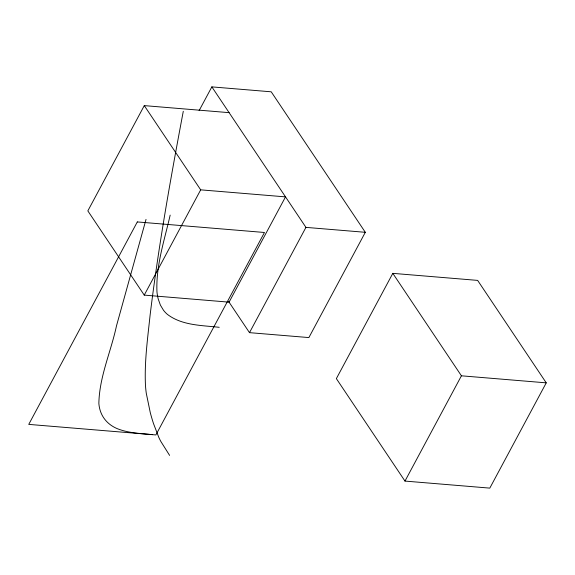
<?xml version="1.0" encoding="UTF-8"?>
<svg xmlns="http://www.w3.org/2000/svg" width="575" height="575" viewBox="0 0 575 575"><rect width="100%" height="100%" fill="white"/><g stroke="black" fill="none" stroke-linecap="round" stroke-linejoin="round"><path stroke-width="0.86" d="M183.288 111.284C170.516 179.033 158.384 246.955 150.075 315.416C147.631 338.531 144.382 361.754 145.453 385.049A70.294 41.335 -85.3 0 0 146.273 393.243L150.291 412.692A159.404 93.739 -85.3 0 0 153.547 423.696L158.858 437.482A82.764 48.667 -85.3 0 0 160.842 441.463L169.611 455.4M170.164 215.107C164.457 240.321 155.796 265.7 156.961 291.856A95.335 62.05 -33.8 0 0 158.24 299.036L160.396 305.109L163.465 310.213A61.798 40.221 -33.8 0 0 167.469 314.439C182.146 325.565 201.696 325.313 219.212 327.312M146.028 219.406L116.466 325.96C110.961 351.713 99.36 376.74 98.864 403.37A64.831 42.198 -33.8 0 0 117.336 428.691C128.469 433.14 140.659 433.457 152.44 434.65M144.282 105.613L87.838 210.888L144.246 295.112L229.073 302.155L285.516 196.88L200.689 189.843L144.282 105.613L229.109 112.657M199.115 110.63L211.852 86.882L271.228 91.806L365.319 232.307L308.876 337.575L249.493 332.652L228.584 301.429M144.246 295.112L200.689 189.843M249.493 332.652L305.943 227.377L211.852 86.882M392.811 273.355L336.361 378.623L404.98 481.081L489.807 488.118L546.25 382.849L477.638 280.392L392.811 273.355L461.423 375.806L546.25 382.849M404.98 481.081L461.423 375.806M305.943 227.377L365.319 232.307M137.303 221.928L28.75 424.386L155.904 434.937L264.457 232.48L137.303 221.928"/></g></svg>
